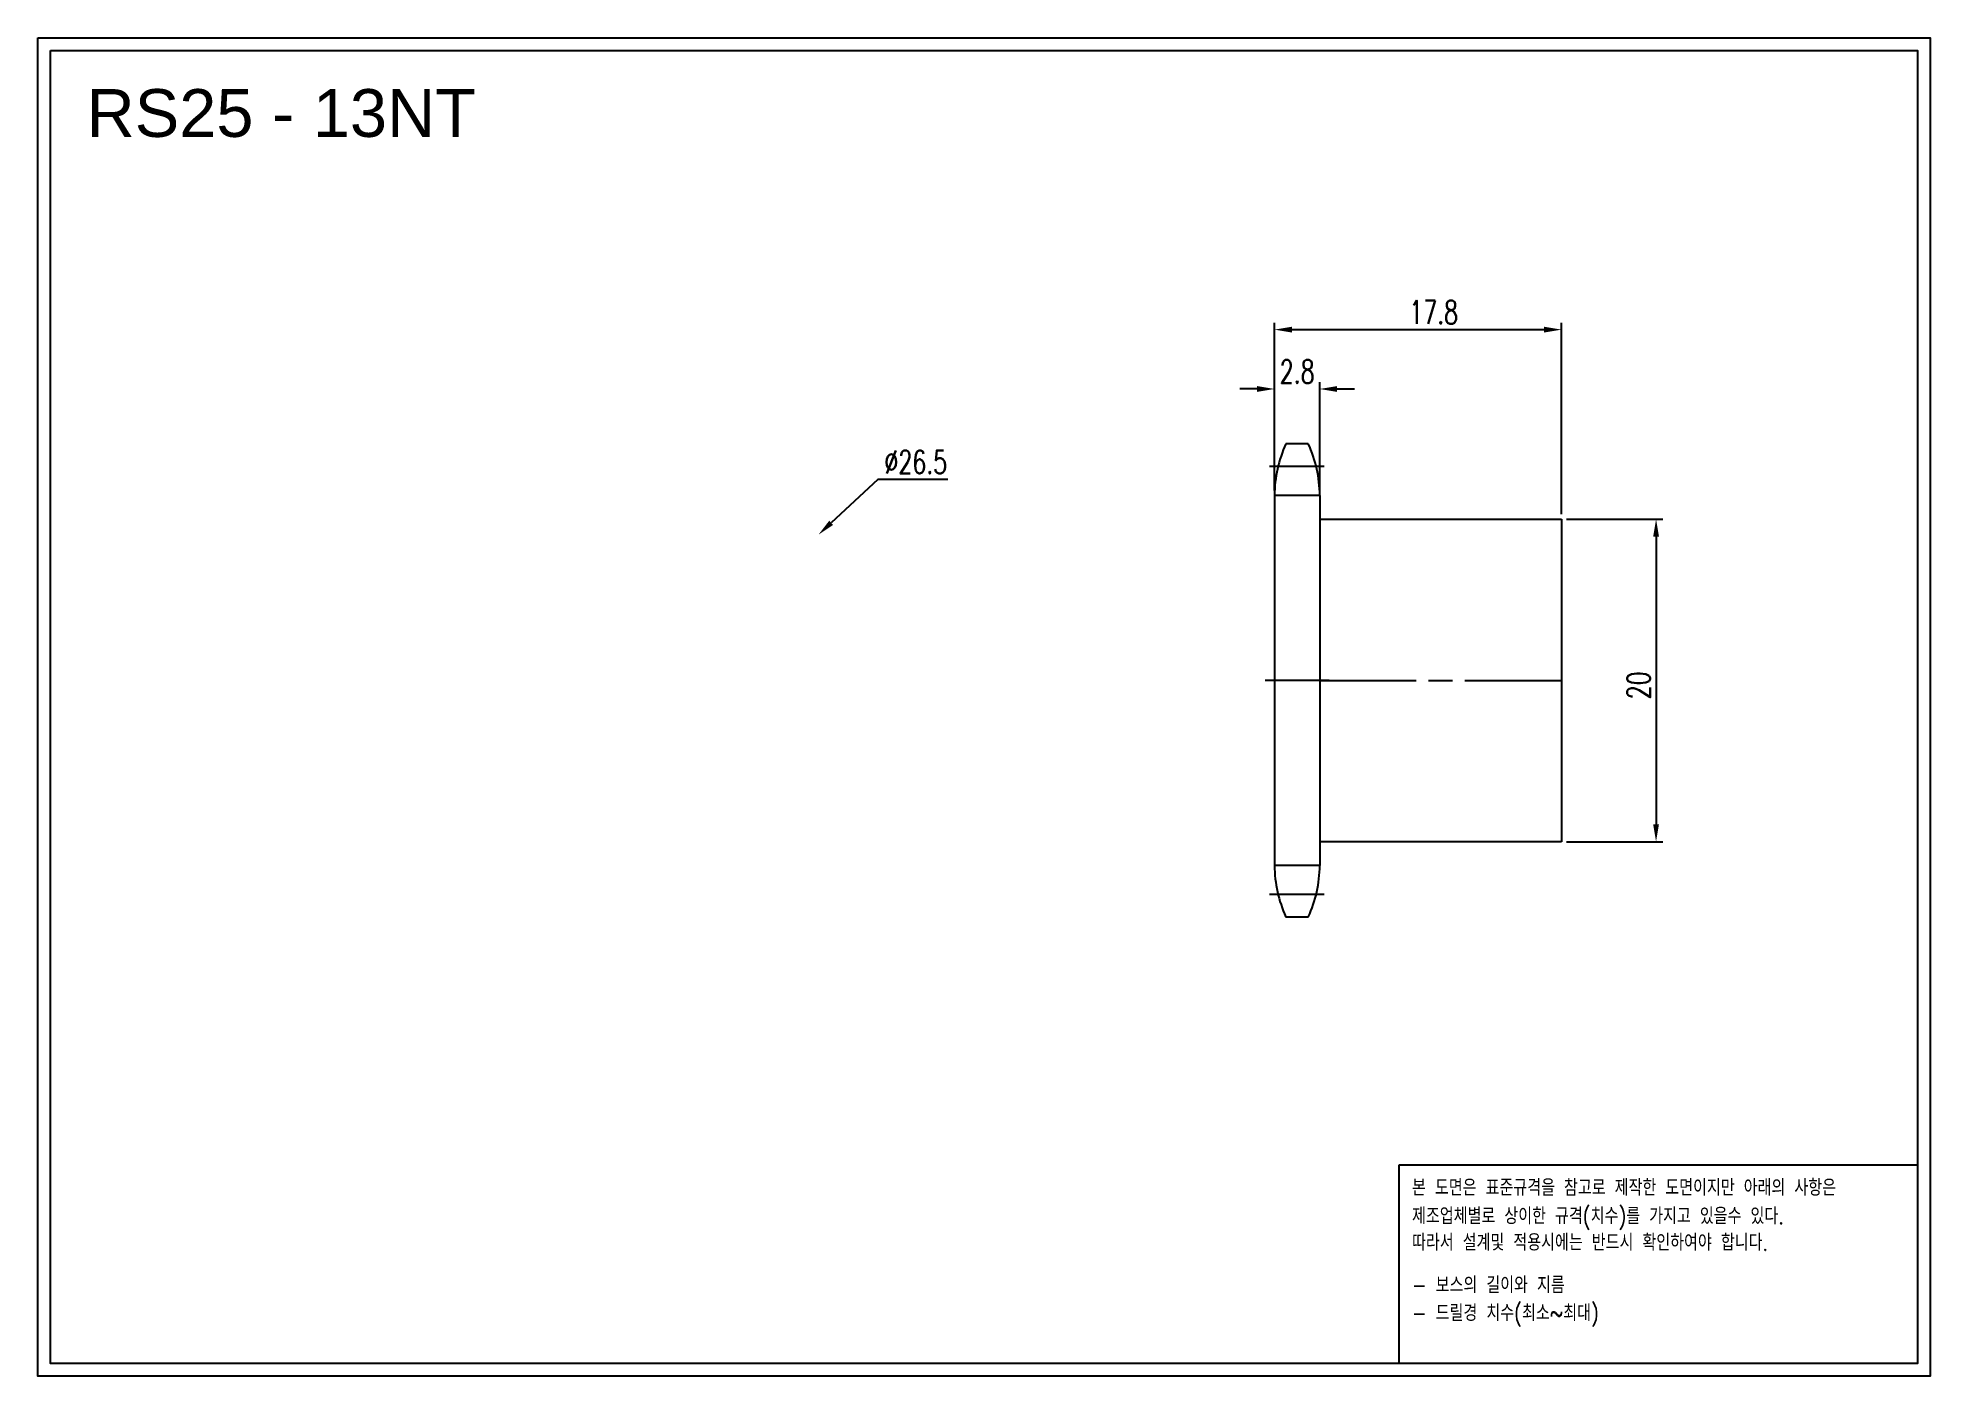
# Model space of a CAD drawing. Header units: millimetres. Extents: x -67990 to -67872, y 1089 to 1172.
import ezdxf

# ---------------------------------------------------------------- set-up
doc = ezdxf.new("R2010")
doc.units = ezdxf.units.MM
for name, pattern in [('AM_ISO02W050', [7.5, 6, -1.5]), ('AM_ISO02W050x2', [3.75, 3, -0.75]), ('AM_ISO08W050', [18, 12, -1.5, 3, -1.5]), ('AM_ISO08W050x2', [9, 6, -0.75, 1.5, -0.75])]:
    doc.linetypes.add(name, pattern=pattern)
for name, color, linetype, lineweight in [('AM_3N', 6, 'AM_ISO02W050', 25), ('AM_7', 4, 'AM_ISO08W050', 25), ('AM_7N', 4, 'AM_ISO08W050', 25)]:
    doc.layers.add(name, color=color, linetype=linetype, lineweight=lineweight)
doc.layers.add('S-DIM', color=7, linetype='Continuous')
doc.styles.add('HAN', font='ROMANS.shx', dxfattribs={"width": 0.7, "bigfont": 'whgtxt.shx'})
doc.styles.add('HSG', font='SIMPLEX.shx', dxfattribs={"width": 0.7, "bigfont": 'HSG.shx'})
doc.styles.get("Standard").update_dxf_attribs({"font": 'arial.ttf'})
doc.dimstyles.new('APP2', dxfattribs={"dimscale": 0.6, "dimtxt": 2.4, "dimasz": 1.8, "dimexe": 0.7, "dimexo": 0.5, "dimgap": 0.6, "dimtad": 1, "dimtoh": 1, "dimdec": 1, "dimrnd": 0.01, "dimzin": 9, "dimdsep": 46, "dimtxsty": 'HSG', "dimcen": 0, "dimclrd": 1, "dimclre": 1, "dimclrt": 256, "dimazin": 2, "dimtp": 1, "dimtm": 1, "dimtfac": 0.5, "dimtdec": 1, "dimtofl": 0, "dimtmove": 0, "dimatfit": 3, "dimfxl": 0, "dimtvp": 1, "dimtolj": 2, "dimlwd": -1, "dimlwe": -1, "dimarcsym": 0})

# ---------------------------------------------------------------- blocks, each defined once
blk = doc.blocks.new('serty56')
for p, q in [((-68271.21, 477.45), (-68256.21, 477.45)), ((-68256.21, 477.45), (-68256.21, 457.45)), ((-68256.21, 457.45), (-68271.21, 457.45))]:
    blk.add_line(p, q)
at = {"layer": 'AM_7N', "linetype": 'AM_ISO08W050x2'}
blk.add_line((-68271.21, 467.45), (-68255.46, 467.45), dxfattribs=at)
blk = doc.blocks.new('*D2')
at = {"layer": 'Defpoints', "color": 0, "transparency": 16777216}
for p in [(-67895.28, 1142.14), (-67895.28, 1122.14), (-67889.42, 1122.14)]:
    blk.add_point(p, dxfattribs=at)
at = {"layer": 'S-DIM', "color": 1, "transparency": 16777216}
for p, q in [((-67894.98, 1142.14), (-67889, 1142.14)), ((-67889.42, 1141.06), (-67889.42, 1123.22)), ((-67894.98, 1122.14), (-67889, 1122.14))]:
    blk.add_line(p, q, dxfattribs=at)
for points in [[(-67889.6, 1141.06), (-67889.24, 1141.06), (-67889.42, 1142.14)], [(-67889.6, 1123.22), (-67889.24, 1123.22), (-67889.42, 1122.14)]]:
    blk.add_solid(points, dxfattribs=at)
at = {"layer": 'S-DIM', "transparency": 16777216, "insert": (-67890.5, 1131.83), "char_height": 1.44, "attachment_point": 5, "rotation": 90, "style": 'HSG'}
blk.add_mtext('\\A2;20', dxfattribs=at)
blk = doc.blocks.new('*D3')
at = {"layer": 'Defpoints', "color": 0, "transparency": 16777216}
for p in [(-67910.28, 1150.21), (-67913.08, 1143.61), (-67910.28, 1143.61)]:
    blk.add_point(p, dxfattribs=at)
at = {"layer": 'S-DIM', "color": 1, "transparency": 16777216}
for p, q in [((-67914.16, 1150.21), (-67915.24, 1150.21)), ((-67913.08, 1143.91), (-67913.08, 1150.63)), ((-67910.28, 1143.91), (-67910.28, 1150.63)), ((-67909.2, 1150.21), (-67908.12, 1150.21))]:
    blk.add_line(p, q, dxfattribs=at)
for points in [[(-67914.16, 1150.39), (-67914.16, 1150.03), (-67913.08, 1150.21)], [(-67909.2, 1150.39), (-67909.2, 1150.03), (-67910.28, 1150.21)]]:
    blk.add_solid(points, dxfattribs=at)
at = {"layer": 'S-DIM', "transparency": 16777216, "insert": (-67911.68, 1151.29), "char_height": 1.44, "attachment_point": 5, "style": 'HSG'}
blk.add_mtext('\\A2;2.8', dxfattribs=at)
blk = doc.blocks.new('*D4')
at = {"layer": 'Defpoints', "color": 0, "transparency": 16777216}
for p in [(-67895.28, 1153.89), (-67913.08, 1143.61), (-67895.28, 1142.14)]:
    blk.add_point(p, dxfattribs=at)
at = {"layer": 'S-DIM', "color": 1, "transparency": 16777216}
for p, q in [((-67913.08, 1143.91), (-67913.08, 1154.31)), ((-67912, 1153.89), (-67896.36, 1153.89)), ((-67895.28, 1142.44), (-67895.28, 1154.31))]:
    blk.add_line(p, q, dxfattribs=at)
for points in [[(-67912, 1154.07), (-67912, 1153.71), (-67913.08, 1153.89)], [(-67896.36, 1154.07), (-67896.36, 1153.71), (-67895.28, 1153.89)]]:
    blk.add_solid(points, dxfattribs=at)
at = {"layer": 'S-DIM', "transparency": 16777216, "insert": (-67903.21, 1154.97), "char_height": 1.44, "attachment_point": 5, "style": 'HSG'}
blk.add_mtext('\\A2;17.8', dxfattribs=at)
blk = doc.blocks.new('*D5')
at = {"layer": 'Defpoints', "color": 0, "transparency": 16777216}
for p in [(-67941.37, 1141.17), (-67960.8, 1123.1)]:
    blk.add_point(p, dxfattribs=at)
at = {"layer": 'S-DIM', "color": 1, "transparency": 16777216}
for p, q in [((-67937.68, 1144.6), (-67940.58, 1141.91)), ((-67933.34, 1144.6), (-67937.68, 1144.6))]:
    blk.add_line(p, q, dxfattribs=at)
blk.add_solid([(-67940.7, 1142.04), (-67940.46, 1141.78), (-67941.37, 1141.17)], dxfattribs=at)
at = {"layer": 'S-DIM', "transparency": 16777216, "insert": (-67935.33, 1145.68), "char_height": 1.44, "attachment_point": 5, "style": 'HSG'}
blk.add_mtext('\\A2;∅26.5', dxfattribs=at)
blk = doc.blocks.new('notice1')
at = {"color": 4}
blk.add_lwpolyline([(-22142.12, 1735.9), (-22053.8, 1735.9), (-22053.8, 1702.07), (-22142.12, 1702.07)], close=True, dxfattribs=at)
at = {"color": 4, "style": 'HAN', "width": 0.8}
for s, p in [('본 도면은 표준규격을 참고로 제작한 도면이지만 아래의 사항은', (-22139.9, 1730.62)), ('제조업체별로 상이한 규격(치수)를 가지고 있을수 있다.', (-22139.9, 1725.78)), ('따라서 설계및 적용시에는 반드시 확인하여야 합니다.', (-22139.9, 1721.28)), ('- 보스의 길이와 지름', (-22139.9, 1714.03)), ('- 드릴경 치수(최소~최대)', (-22139.9, 1709.27))]:
    blk.add_text(s, height=2.7949, dxfattribs=at).set_placement(p)

msp = doc.modelspace()

# ---------------------------------------------------------------- linework, layer by layer
for p, q in [((-67910.99, 1146.81), (-67912.38, 1146.81)), ((-67913.08, 1143.61), (-67913.08, 1120.67)), ((-67910.28, 1143.61), (-67910.28, 1120.67)), ((-67910.99, 1117.47), (-67912.38, 1117.47))]:
    msp.add_line(p, q)
for points in [[(-67989.78, 1171.98), (-67872.42, 1171.98), (-67872.42, 1089), (-67989.78, 1089)], [(-67988.99, 1171.19), (-67873.21, 1171.19), (-67873.21, 1089.79), (-67988.99, 1089.79)]]:
    msp.add_lwpolyline(points, close=True)
for centre, start, end in [((-67905.48, 1143.61), 155.0989, 180), ((-67917.88, 1143.61), 0, 24.9011), ((-67905.48, 1120.67), 180, 204.9011), ((-67917.88, 1120.67), 335.0989, 0)]:
    msp.add_arc(centre, 7.6, start, end)
at = {"layer": 'AM_3N', "linetype": 'AM_ISO02W050x2'}
for p, q in [((-67910.28, 1143.61), (-67913.08, 1143.61)), ((-67910.28, 1120.67), (-67913.08, 1120.67))]:
    msp.add_line(p, q, dxfattribs=at)
at = {"layer": 'AM_7', "linetype": 'AM_ISO08W050x2'}
for p, q in [((-67910.01, 1145.4), (-67913.39, 1145.4)), ((-67909.7, 1132.14), (-67913.67, 1132.14)), ((-67910.01, 1118.87), (-67913.39, 1118.87))]:
    msp.add_line(p, q, dxfattribs=at)

# ---------------------------------------------------------------- block references
msp.add_blockref('serty56', (360.92, 664.69))
at = {"xscale": 0.364, "yscale": 0.364, "zscale": 0.364}
msp.add_blockref('notice1', (-59845.63, 470.24), dxfattribs=at)

# ---------------------------------------------------------------- texts
msp.add_text('RS25 - 13NT', height=2.9635).set_placement((-67986.76, 1165.84))

# ---------------------------------------------------------------- dimensions: what is measured, and where the dimension line sits
at = {"layer": 'S-DIM'}
for base, p2, picture, middle in [((-67895.28, 1153.89), (-67895.28, 1142.14), '*D4', (-67903.21, 1153.89)), ((-67910.28, 1150.21), (-67910.28, 1143.61), '*D3', (-67911.68, 1150.21))]:
    dim = msp.add_linear_dim(base=base, p1=(-67913.08, 1143.61), p2=p2, dimstyle='APP2', dxfattribs=at)
    dim.commit()
    dim.dimension.update_dxf_attribs({"geometry": picture, "text_midpoint": middle, "dimtype": 128})
dim = msp.add_diameter_dim_2p(p1=(-67960.8, 1123.1), p2=(-67941.37, 1141.17), dimstyle='APP2', dxfattribs=at)
dim.commit()
dim.dimension.update_dxf_attribs({"geometry": '*D5', "text_midpoint": (-67935.33, 1144.6), "dimtype": 131})
dim = msp.add_linear_dim(base=(-67889.42, 1122.14), p1=(-67895.28, 1142.14), p2=(-67895.28, 1122.14), angle=90, dimstyle='APP2', dxfattribs=at)
dim.commit()
dim.dimension.update_dxf_attribs({"geometry": '*D2', "text_midpoint": (-67889.42, 1131.83), "dimtype": 128})

doc.saveas('drawing.dxf')
